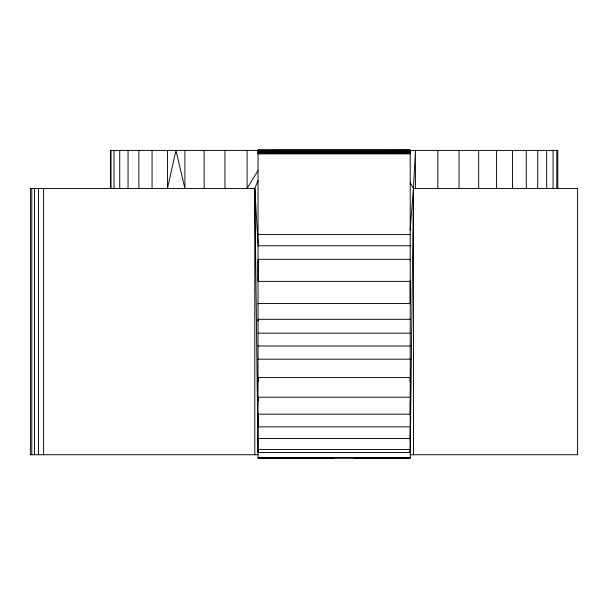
<?xml version="1.0" encoding="UTF-8"?>
<svg xmlns="http://www.w3.org/2000/svg" width="608" height="608" viewBox="0 0 608 608"><rect width="100%" height="100%" fill="white"/><g stroke="black" fill="none" stroke-linecap="round" stroke-linejoin="round"><path stroke-width="0.91" d="M415.439 188.442L415.439 150.404L413.455 188.442L410.21 452.466L258.035 452.466L258.035 438.528L410.21 438.528M258.035 400.984L258.035 377.576L410.21 377.576L410.21 457.923L258.035 457.923L258.035 449.532L410.21 449.532L410.21 452.466M258.035 321.07L258.035 303.536L410.21 303.536M258.035 280.645L258.035 260.186M258.035 246.134L258.035 233.806M258.035 152.578L258.035 153.284L410.21 153.284L410.21 151.187L258.035 151.187L258.035 151.643L410.21 151.643M258.035 150.586L258.035 150.077L410.21 150.13L410.21 150.966M410.21 150.26L258.035 150.26L410.21 150.13L410.21 150.586M410.21 440.701L410.21 428.199M410.21 414.945L410.21 400.984M410.21 381.961L410.21 359.191L258.035 359.191M410.21 303.962L410.21 280.645M410.21 260.186L410.21 245.769L258.035 245.769L258.035 303.962M410.21 246.134L410.21 153.216M410.21 151.43L410.21 150.799L258.035 150.799M410.073 230.082L413.455 188.442L410.195 182.658M254.79 454.746L254.79 188.442L257.967 180.66M257.959 170.635L247.099 188.442L247.099 150.404M276.009 457.786L258.035 457.923L410.21 457.923L353.902 457.786M314.351 457.786L258.035 457.923L334.126 457.786M258.035 152.152L410.21 152.152L410.21 152.699L258.035 152.699L258.035 150.077M258.035 153.877L410.21 153.877M258.073 244.279L254.79 188.442L30.4 188.442L30.4 454.746L258.035 454.746M410.21 234.574L258.035 234.574L258.035 153.216M258.035 259.312L410.21 259.312L410.21 359.351M258.035 281.375L410.21 281.375M410.21 319.322L258.035 319.322L258.035 381.961M258.035 333.176L410.21 333.176M258.035 345.998L410.21 345.998M410.21 397.214L258.035 397.214L258.035 440.701M410.21 414.177L258.035 414.177L258.035 426.862L410.21 426.862M410.21 454.746L577.6 454.746L577.6 188.442L413.455 188.442L413.455 454.746M254.79 188.442L258.035 452.466M557.794 188.442L557.794 150.404L110.618 150.404L110.618 188.442M556.776 150.404L556.776 188.442M553.06 150.404L553.06 188.442M546.676 150.404L546.676 188.442M537.715 150.404L537.715 188.442M526.292 150.404L526.292 188.442M512.529 150.404L512.529 188.442M496.599 150.404L496.599 188.442M478.694 150.404L478.694 188.442M459.04 150.404L459.04 188.442M437.866 150.404L437.866 188.442M224.96 150.404L224.96 188.442M204.144 150.404L204.144 188.442M184.9 150.404L184.9 188.442L175.948 150.404L167.474 188.442L167.474 150.404M152.068 150.404L152.068 188.442M138.875 150.404L138.875 188.442M128.052 150.404L128.052 188.442M119.73 150.404L119.73 188.442M114.008 150.404L114.008 188.442M110.96 150.404L110.96 188.442M43.594 188.442L43.594 454.746M38.479 188.442L38.479 454.746M34.504 188.442L34.504 454.746M31.783 188.442L31.783 454.746"/></g></svg>
